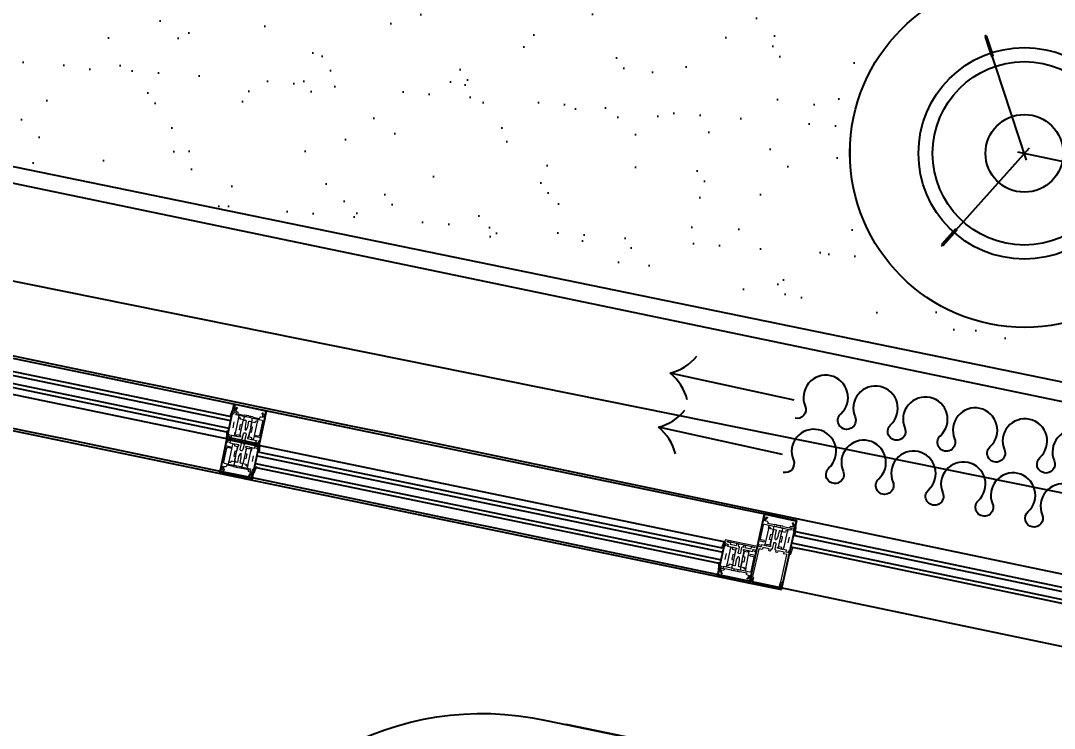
# Model space of a CAD drawing. Extents: x -678889171 to 586587, y -792238163 to 335485.
# Drawn here: x 62882 to 64456, y 21666 to 22745 of the extents above; entities that cross this region are included whole.
import ezdxf
from ezdxf.xclip import XClip

# ---------------------------------------------------------------- set-up
doc = ezdxf.new("R2010")
doc.units = 0
doc.header["$MEASUREMENT"] = 0
doc.header["$XCLIPFRAME"] = 2
doc.set_wipeout_variables(frame=1)
doc.layers.get('0').update_dxf_attribs({"color": 8})
for name, color, linetype in [('9TH-FURN$0$XR-A-TYP-7-8-9-10$0$I-CLNG', 252, 'Continuous'), ('9TH-FURN$0$XR-A-TYP-7-8-9-10$0$I-EQPM', 252, 'Continuous'), ('9TH-FURN$0$XR-A-TYP-7-8-9-10$0$I-WIPEOUT', 252, 'Continuous'), ('9TH-FURN$0$XR-A-TYP-7-8-9-10$0$TYPICAL TYPES$0$I-CLNG', 252, 'Continuous'), ('9TH-FURN$0$XR-A-TYP-7-8-9-10$0$TYPICAL TYPES$0$I-FURN-CHAR', 252, 'Continuous'), ('9TH-FURN$0$XR-A-TYP-7-8-9-10$0$TYPICAL TYPES$0$XREF_1BR$0$I-FURN-FLOR', 252, 'Continuous'), ('9TH-FURN$0$XR-A-TYP-7-8-9-10$0$TYPICAL TYPES$0$XREF_1BR$0$I-FURN-PATT', 252, 'Continuous'), ('9TH-FURN$0$XR-A-TYP-7-8-9-10$0$XREF_1BR$0$I-FURN', 252, 'Continuous'), ('9TH-FURN$0$XR-A-TYP-7-8-9-10$0$XREF_1BR$0$I-WIPEOUT', 252, 'Continuous'), ('XR-A-9TH-FLOOR$0$A-SITE-PATT', 252, 'Continuous'), ('XR-A-TYP 00(OUTER)$0$A-GLAZ', 252, 'Continuous'), ('XR-A-TYP 00(OUTER)$0$A-SITE-PATT', 252, 'Continuous'), ('XR-A-TYP-4TH TO 10TH (OUTER)$0$A-DIM-IN', 252, 'Continuous')]:
    doc.layers.add(name, color=color, linetype=linetype)
doc.layers.add('XR-A-TYP 00(OUTER)$0$Main entrance$0$A-ELEV-GLAZ', color=252, linetype='Continuous', lineweight=20)
doc.layers.add('XR-A-TYP 00(OUTER)$0$xref units$0$A-ELEV-P1', color=252, linetype='Continuous', lineweight=9)

# ---------------------------------------------------------------- blocks, each defined once
blk = doc.blocks.new('9TH-FURN$0$XR-A-TYP-7-8-9-10$0$TYPICAL TYPES$0$XREF_1BR$0$A$Ce4efe8a3')
at = {"layer": '9TH-FURN$0$XR-A-TYP-7-8-9-10$0$TYPICAL TYPES$0$I-FURN-CHAR'}
for points in [[(-37.8, -167.9, -0.306663), (0, 0, -0.30633), (129.9, -21.7, 0.872847)], [(78.3, -324.2, 0.165541), (137.3, -353.3, 0.425989), (173.5, 6.6, 0.121523), (104.3, -3.2, -7.115464)], [(-74.1, -304.2, -0.14773), (-19.7, -161.4, -0.213343), (0, 0, -0.178662)], [(97.8, -312.1, -0.356772), (-74.1, -304.2, -0.249542), (-41.3, -158, 9.61688)]]:
    blk.add_lwpolyline(points, format="xyb", dxfattribs=at)
blk = doc.blocks.new('9TH-FURN$0$XR-A-TYP-7-8-9-10$0$TYPICAL TYPES$0$A$C80ae6240')
for points in [[(823.6, 15.4, 0.414214), (852.6, 44.4), (852.6, 743.4, 0.460441), (753.1, 828.5), (396.3, 828.5, 0.380726), (0, 371.9), (0, -310.3)], [(823.6, 15.4, -0.414214), (852.6, -13.6), (852.6, -712.6, -0.460441), (753.1, -797.7), (396.3, -797.7, -0.380726), (0, -341.1), (0, 341.1)]]:
    blk.add_lwpolyline(points, format="xyb")
at = {"xscale": -1, "rotation": 170.2220235007852}
blk.add_blockref('9TH-FURN$0$XR-A-TYP-7-8-9-10$0$TYPICAL TYPES$0$XREF_1BR$0$A$Ce4efe8a3', (70.4, -255), dxfattribs=at)
at = {"rotation": 32.71890239077607}
blk.add_blockref('9TH-FURN$0$XR-A-TYP-7-8-9-10$0$TYPICAL TYPES$0$XREF_1BR$0$A$Ce4efe8a3', (97.8, -390.3), dxfattribs=at)
blk = doc.blocks.new('9TH-FURN$0$XR-A-TYP-7-8-9-10$0$XREF_1BR$0$05BDRAPE')
for points in [[(-500, 0, 0.608416), (-485.7, 27.6, -0.608416), (-450, 96.6, -0.608416), (-414.3, 27.7, 1.932003), (-385.7, 27.7, -0.608416), (-350, 96.6, -0.608416), (-314.3, 27.7, 1.932003), (-285.7, 27.7, -0.608416), (-250, 96.6, -0.608416), (-214.3, 27.7, 1.932003), (-185.7, 27.7, -0.608416), (-150, 96.6, -0.608416), (-114.3, 27.7, 1.932003), (-85.7, 27.7, -0.608416), (-50, 96.6, -0.608416), (-14.3, 27.7, 0.608436), (0, 0, -0.608416)], [(0, 0, 0.608416), (14.3, 27.7, -0.608416), (50, 96.6, -0.608416), (85.7, 27.7, 1.932003), (114.3, 27.7, -0.608416), (150, 96.6, -0.608416), (185.7, 27.7, 1.932003), (214.3, 27.7, -0.608416), (250, 96.6, -0.608416), (285.7, 27.7, 1.932003), (314.3, 27.7, -0.608416), (350, 96.6, -0.608416), (385.7, 27.7, 1.932003), (414.3, 27.7, -0.608416), (450, 96.6, -0.608416), (485.7, 27.7, 0.608436), (500, 0, -0.608416)]]:
    blk.add_lwpolyline(points, format="xyb")
blk = doc.blocks.new('9TH-FURN$0$XR-A-TYP-7-8-9-10$0$XREF_1BR$0$GUEST T1')
blk.add_line((-974.1, -13.6), (-1214.4, -13.6))
for centre, start, end in [((-1258, 72.1), 296.9731, 333.1823), ((-1258, -99.3), 26.8177, 63.0269)]:
    blk.add_arc(centre, 96.2, start, end)
at = {"xscale": -0.9651072330830278, "yscale": 0.9651072330830278, "zscale": 0.9651072330830278}
blk.add_blockref('9TH-FURN$0$XR-A-TYP-7-8-9-10$0$XREF_1BR$0$05BDRAPE', (-482.6, -46.6), dxfattribs=at)
blk = doc.blocks.new('9TH-FURN$0$XR-A-TYP-7-8-9-10$0$XREF_1BR$0$GS-1')
at = {"color": 8, "xscale": -0.8044866682359963, "yscale": 0.8044866682359963, "zscale": 0.8044866682359963, "rotation": 90}
for p in [(-31.1, 38.2), (53.3, 38.2)]:
    blk.add_blockref('9TH-FURN$0$XR-A-TYP-7-8-9-10$0$XREF_1BR$0$GUEST T1', p, dxfattribs=at)
blk = doc.blocks.new('9TH-FURN$0$XR-A-TYP-7-8-9-10$0$XREF_1BR$0$RTHY')
blk.add_wipeout([(-366.6, -30.2), (-363.6, 2.9), (-355.1, 34), (-340.3, 64.8), (-316.2, 96.6), (-293.2, 117.3), (-266.5, 134.1), (-252.8, 140.4), (-212.9, 152), (-181.8, 154.6), (-153.6, 152.4), (-119.3, 143.7), (-88.9, 129.5), (-50.9, 100.1), (-33.5, 79.9), (-15.1, 49.3), (-8.3, 33.3), (-2.1, 12.4), (2.1, -12.4), (2.9, -30.2), (-1, -67.9), (-8.2, -93.2), (-25, -127.9), (-39.9, -148.4), (-68, -175.7), (-96.1, -193.8), (-117.7, -203.4), (-161.5, -213.8), (-204.5, -213.5), (-238.9, -205.9), (-263.3, -196), (-293.2, -177.6), (-310, -163.3), (-333.9, -135.1), (-349.9, -106.9), (-360.2, -78.5), (-365.5, -50)]).dxf.layer = '9TH-FURN$0$XR-A-TYP-7-8-9-10$0$XREF_1BR$0$I-WIPEOUT'
blk.add_circle((-181.8, -30.2), 184.8)
blk = doc.blocks.new('9TH-FURN$0$XR-A-TYP-7-8-9-10$0$1X-LAMP1')
blk.add_wipeout([(1, 0), (0.9921, -0.1253), (0.9686, -0.2487), (0.9298, -0.3681), (0.8763, -0.4818), (0.809, -0.5878), (0.729, -0.6845), (0.6374, -0.7705), (0.5358, -0.8443), (0.4258, -0.9048), (0.309, -0.9511), (0.1874, -0.9823), (0.0628, -0.998), (-0.0628, -0.998), (-0.1874, -0.9823), (-0.309, -0.9511), (-0.4258, -0.9048), (-0.5358, -0.8443), (-0.6374, -0.7705), (-0.729, -0.6845), (-0.809, -0.5878), (-0.8763, -0.4818), (-0.9298, -0.3681), (-0.9686, -0.2487), (-0.9921, -0.1253), (-1, 0), (-0.9921, 0.1253), (-0.9686, 0.2487), (-0.9298, 0.3681), (-0.8763, 0.4818), (-0.809, 0.5878), (-0.729, 0.6845), (-0.6374, 0.7705), (-0.5358, 0.8443), (-0.4258, 0.9048), (-0.309, 0.9511), (-0.1874, 0.9823), (-0.0628, 0.998), (0.0628, 0.998), (0.1874, 0.9823), (0.309, 0.9511), (0.4258, 0.9048), (0.5358, 0.8443), (0.6374, 0.7705), (0.729, 0.6845), (0.809, 0.5878), (0.8763, 0.4818), (0.9298, 0.3681), (0.9686, 0.2487), (0.9921, 0.1253)]).dxf.layer = '9TH-FURN$0$XR-A-TYP-7-8-9-10$0$I-WIPEOUT'
for radius in [1, 0.8667, 0.8667]:
    blk.add_circle((0, 0), radius)
at = {"layer": '9TH-FURN$0$XR-A-TYP-7-8-9-10$0$I-EQPM'}
for p, q in [((0.0333, -0.0577), (-0.59, 1.0219)), ((0.0333, -0.0577), (-0.59, 1.0219)), ((0.0333, 0.0577), (-0.59, -1.0219)), ((0.0333, 0.0577), (-0.59, -1.0219)), ((-0.0667, 0), (1.18, 0)), ((-0.0667, 0), (1.18, 0))]:
    blk.add_line(p, q, dxfattribs=at)
at = {"layer": '9TH-FURN$0$XR-A-TYP-7-8-9-10$0$I-EQPM', "const_width": 0.0333}
for points in [[(-0.481, 0.8331), (-0.5824, 1.0088)], [(-0.481, 0.8331), (-0.5824, 1.0088)], [(0.9619, 0), (1.1648, 0)], [(0.9619, 0), (1.1648, 0)], [(-0.481, -0.8331), (-0.5824, -1.0088)], [(-0.481, -0.8331), (-0.5824, -1.0088)]]:
    blk.add_lwpolyline(points, dxfattribs=at)
at = {"layer": '9TH-FURN$0$XR-A-TYP-7-8-9-10$0$I-EQPM'}
blk.add_circle((0, 0), 0.3667, dxfattribs=at)
blk.add_circle((0, 0), 0.3667, dxfattribs=at)
blk = doc.blocks.new('XR-A-TYP 00(OUTER)$0$conc w')
at = {"layer": 'XR-A-TYP 00(OUTER)$0$Main entrance$0$A-ELEV-GLAZ'}
for p, q in [((83819.6, 6992.5), (83819.6, 6983.1)), ((83869.6, 6992.5), (83819.6, 6992.5)), ((83819.6, 6992.5), (83819.6, 6983.1)), ((83820.7, 6983.5), (83820.7, 6991.2)), ((83820.7, 6991.2), (83868.5, 6991.2)), ((83868.5, 6991.2), (83868.5, 6983.5)), ((83869.6, 6983.1), (83869.6, 6992.5)), ((83819.6, 6981), (83819.6, 6977)), ((83819.6, 6981), (83819.6, 6950.2)), ((83821.1, 6981.6), (83820.2, 6981.6)), ((83821.1, 6981.6), (83820.2, 6981.6)), ((83821.3, 6983.5), (83820.7, 6983.5)), ((83820.9, 6981.8), (83821.3, 6981.8)), ((83823.6, 6987.5), (83821.4, 6983.7)), ((83821.7, 6953.5), (83821.7, 6975.3)), ((83823, 6976.6), (83839.8, 6976.6)), ((83823.8, 6984.5), (83825.1, 6986.7)), ((83823.8, 6981.6), (83823.8, 6984.5)), ((83826.2, 6981.6), (83823.8, 6981.6)), ((83827.5, 6978.7), (83827.5, 6980.3)), ((83837.7, 6978.7), (83827.5, 6978.7)), ((83829.7, 6976.6), (83829.7, 6971.3)), ((83838.2, 6979.3), (83837.7, 6978.7)), ((83838, 6971.3), (83838, 6976.6)), ((83839.3, 6976.6), (83838, 6976.6)), ((83844.3, 6979.3), (83838.2, 6979.3)), ((83839.8, 6976.6), (83840.2, 6976.3)), ((83840.2, 6976.3), (83840.5, 6976.6)), ((83840.5, 6976.6), (83848.7, 6976.6)), ((83841.8, 6976.6), (83841.8, 6979.3)), ((83844.6, 6978.9), (83844.3, 6979.3)), ((83844.9, 6979.3), (83844.6, 6978.9)), ((83850.9, 6979.3), (83844.9, 6979.3)), ((83847.4, 6976.6), (83847.4, 6979.3)), ((83848.7, 6976.6), (83849, 6976.3)), ((83849, 6976.3), (83849.4, 6976.6)), ((83849.4, 6976.6), (83864.1, 6976.6)), ((83851.2, 6976.6), (83849.9, 6976.6)), ((83851.5, 6978.7), (83850.9, 6979.3)), ((83851.2, 6976.6), (83851.2, 6971.3)), ((83861.7, 6978.7), (83851.5, 6978.7)), ((83859.4, 6976.6), (83859.4, 6971.3)), ((83861.7, 6980.3), (83861.7, 6978.7)), ((83865.4, 6981.6), (83863, 6981.6)), ((83863.8, 6978.5), (83863.8, 6978.7)), ((83864.1, 6986.7), (83865.4, 6984.5)), ((83864.9, 6979.8), (83866.7, 6979.8)), ((83865.4, 6984.5), (83865.4, 6981.6)), ((83867.8, 6983.7), (83865.5, 6987.5)), ((83867.4, 6976.6), (83869.2, 6976.6)), ((83867.8, 6978.7), (83867.8, 6978.5)), ((83868.5, 6983.5), (83867.9, 6983.5)), ((83867.9, 6981.8), (83868.3, 6981.8)), ((83869, 6981.6), (83868.1, 6981.6)), ((83869.6, 6977), (83869.6, 6981)), ((83872.5, 6971.3), (83870.9, 6982.7)), ((83830.2, 6972.6), (83830.2, 6946.2)), ((83832.8, 6971.3), (83832.8, 6972.6)), ((83838, 6971.3), (83832.8, 6971.3)), ((83835.3, 6955.4), (83835.3, 6963.4)), ((83835.3, 6963.4), (83838, 6963.4)), ((83838.8, 6971.3), (83838, 6971.3)), ((83838, 6971.3), (83838, 6946.7)), ((83839.3, 6971.3), (83838, 6971.3)), ((83838, 6963.4), (83838, 6971.3)), ((83839.1, 6971.6), (83838.8, 6971.3)), ((83839.5, 6971.3), (83839.1, 6971.6)), ((83841, 6971.3), (83839.5, 6971.3)), ((83841.3, 6971.6), (83841, 6971.3)), ((83841.6, 6971.3), (83841.3, 6971.6)), ((83842.5, 6971.3), (83841.6, 6971.3)), ((83842.5, 6962.2), (83842.5, 6971.3)), ((83843.7, 6957.6), (83842.5, 6962.2)), ((83846.7, 6962.2), (83845.5, 6957.6)), ((83847.6, 6971.3), (83846.7, 6971.3)), ((83846.7, 6971.3), (83846.7, 6962.2)), ((83847.9, 6971.6), (83847.6, 6971.3)), ((83848.2, 6971.3), (83847.9, 6971.6)), ((83849.7, 6971.3), (83848.2, 6971.3)), ((83850.1, 6971.6), (83849.7, 6971.3)), ((83851.2, 6971.3), (83849.9, 6971.3)), ((83850.4, 6971.3), (83850.1, 6971.6)), ((83851.2, 6971.3), (83850.4, 6971.3)), ((83851.2, 6971.3), (83856.4, 6971.3)), ((83851.2, 6963.4), (83851.2, 6971.3)), ((83851.2, 6946.7), (83851.2, 6971.3)), ((83853.9, 6963.4), (83851.2, 6963.4)), ((83853.9, 6955.4), (83853.9, 6963.4)), ((83856.4, 6971.3), (83856.4, 6972.6)), ((83859, 6972.6), (83859, 6946.2)), ((83864.1, 6956.2), (83864.1, 6965.3)), ((83819.6, 6950.2), (83827.4, 6950.2)), ((83819.6, 6944.4), (83819.6, 6936.2, 0)), ((83819.6, 6944.4), (83819.6, 6936.4)), ((83821.8, 6944.9), (83820, 6944.9)), ((83827.4, 6952.3), (83823, 6952.3)), ((83832.5, 6944.9), (83825.1, 6944.9)), ((83828.1, 6950.8), (83828.1, 6951.6)), ((83832.8, 6944.5), (83832.5, 6944.9)), ((83832.8, 6947.5), (83838, 6947.5)), ((83832.8, 6946.2), (83832.8, 6947.5)), ((83833.1, 6944.9), (83832.8, 6944.5)), ((83839, 6944.9), (83833.1, 6944.9)), ((83838, 6955.4), (83835.3, 6955.4)), ((83838, 6947.5), (83838, 6955.4)), ((83838.2, 6946.5), (83839, 6946.5)), ((83839.2, 6946.3), (83839.2, 6945.1)), ((83842.5, 6950.6), (83842.5, 6942.5)), ((83846.7, 6942.5), (83846.7, 6950.6)), ((83850, 6945.1), (83850, 6946.3)), ((83850.2, 6946.5), (83851, 6946.5)), ((83856.1, 6944.9), (83850.2, 6944.9)), ((83851.2, 6955.4), (83853.9, 6955.4)), ((83851.2, 6947.5), (83851.2, 6955.4)), ((83856.4, 6947.5), (83851.2, 6947.5)), ((83856.4, 6944.5), (83856.1, 6944.9)), ((83856.4, 6946.2), (83856.4, 6947.5)), ((83856.7, 6944.9), (83856.4, 6944.5)), ((83864.1, 6944.9), (83856.7, 6944.9)), ((83859.4, 6944.9), (83859.4, 6950.2)), ((83869.2, 6944.9), (83867.4, 6944.9)), ((83869.6, 6936.2, 0), (83869.6, 6944.4)), ((83872.5, 6950.2), (83870.9, 6938.7)), ((83819.6, 6936.2), (83869.6, 6936.2)), ((83821.4, 6942.7), (83821.4, 6943)), ((83824.3, 6941.7), (83822.5, 6941.7)), ((83822.9, 6938), (83822.9, 6937.5, 0)), ((83866.3, 6937.5), (83822.9, 6937.5)), ((83827.7, 6938.4), (83823.3, 6938.4)), ((83825.4, 6943), (83825.4, 6942.7)), ((83838, 6941.2), (83828.2, 6941.2)), ((83828.2, 6941.2), (83828.2, 6938.8)), ((83838, 6938.8), (83838, 6941.2)), ((83840.1, 6938.4), (83838.4, 6938.4)), ((83841.2, 6941.2), (83840.5, 6941.2)), ((83840.5, 6941.2), (83840.5, 6938.8)), ((83848.7, 6941.2), (83848, 6941.2)), ((83848.7, 6938.8), (83848.7, 6941.2)), ((83850.8, 6938.4), (83849.1, 6938.4)), ((83861, 6941.2), (83851.2, 6941.2)), ((83851.2, 6941.2), (83851.2, 6938.8)), ((83861, 6938.8), (83861, 6941.2)), ((83865.9, 6938.4), (83861.4, 6938.4)), ((83863.8, 6942.7), (83863.8, 6943)), ((83866.7, 6941.7), (83864.9, 6941.7)), ((83866.3, 6937.5, 0), (83866.3, 6938)), ((83867.8, 6943), (83867.8, 6942.7))]:
    blk.add_line(p, q, dxfattribs=at)
for centre, radius, start, end in [((83820.9, 6983.1), 1.27, 180, 270), ((83820.2, 6981), 0.635, 90, 180), ((83820.2, 6981), 0.635, 90, 180), ((83821.1, 6982.7), 1.06, 270, 71.3371), ((83821.3, 6982.7), 0.847, 270, 90), ((83823, 6975.3), 1.27, 90, 180), ((83824.4, 6987.1), 0.847, 330, 150), ((83826.2, 6980.3), 1.27, 360, 90), ((83863, 6980.3), 1.27, 90, 180), ((83864.9, 6978.7), 1.06, 90, 180), ((83865.7, 6978.5), 1.91, 180, 225.1897), ((83864.8, 6987.1), 0.847, 30, 210), ((83864.1, 6976.9), 0.318, 270, 45.1897), ((83866.7, 6978.7), 1.06, 360, 90), ((83868.1, 6982.7), 1.06, 108.6629, 270), ((83867.9, 6982.7), 0.847, 90, 270), ((83867.4, 6976.9), 0.318, 134.8103, 270), ((83865.9, 6978.5), 1.91, 314.8103, 360), ((83868.3, 6983.1), 1.27, 270, 360), ((83869, 6981), 0.635, 360, 90), ((83869.2, 6977), 0.423, 270, 0), ((83831.5, 6972.6), 1.32, 360, 180), ((83857.7, 6972.6), 1.32, 360, 180), ((83820, 6944.4), 0.423, 90, 180), ((83823.3, 6943), 1.91, 134.8103, 180), ((83823, 6953.5), 1.27, 180, 270), ((83821.8, 6944.5), 0.318, 314.8103, 90), ((83825.1, 6944.5), 0.318, 90, 225.1897), ((83823.5, 6943), 1.91, 360, 45.1897), ((83827.4, 6951.6), 0.635, 360, 90), ((83827.4, 6950.8), 0.635, 270, 360), ((83831.5, 6946.2), 1.32, 180, 360), ((83838.2, 6946.7), 0.212, 180, 270), ((83839, 6946.3), 0.212, 360, 90), ((83839, 6945.1), 0.212, 270, 360), ((83844.6, 6950.6), 2.12, 360, 180), ((83844.6, 6957.8), 0.911, 195, 345), ((83850.2, 6946.3), 0.212, 90, 180), ((83850.2, 6945.1), 0.212, 180, 270), ((83851, 6946.7), 0.212, 270, 360), ((83857.7, 6946.2), 1.32, 180, 360), ((83865.7, 6943), 1.91, 134.8103, 180), ((83864.1, 6944.5), 0.318, 314.8103, 90), ((83867.4, 6944.5), 0.318, 90, 225.1897), ((83865.9, 6943), 1.91, 360, 45.1897), ((83869.2, 6944.4), 0.423, 360, 90), ((83822.5, 6942.7), 1.06, 180, 270), ((83823.3, 6938), 0.423, 90, 180), ((83824.3, 6942.7), 1.06, 270, 360), ((83827.7, 6938.8), 0.423, 270, 360), ((83838.4, 6938.8), 0.423, 180, 270), ((83840.1, 6938.8), 0.423, 270, 360), ((83841.2, 6942.5), 1.27, 270, 360), ((83848, 6942.5), 1.27, 180, 270), ((83849.1, 6938.8), 0.423, 180, 270), ((83850.8, 6938.8), 0.423, 270, 0), ((83861.4, 6938.8), 0.423, 180, 270), ((83864.9, 6942.7), 1.06, 180, 270), ((83865.9, 6938), 0.423, 0, 90), ((83866.7, 6942.7), 1.06, 270, 360)]:
    blk.add_arc(centre, radius, start, end, dxfattribs=at)
blk = doc.blocks.new('XR-A-TYP 00(OUTER)$0$2nd floor towers$0$xref units$0$Sl-Dr-1500')
at = {"layer": 'XR-A-TYP 00(OUTER)$0$A-GLAZ'}
for p, q in [((525, 7.9, 0), (2125, 7.9, 0)), ((525, 7.9, 0), (2125, 7.9, 0)), ((1300, 8.1, 0), (1300, -99.9, 0)), ((1350, 8.1, 0), (1350, -99.9, 0)), ((2125, 7.9, 0), (2173.8, 7.9, 0)), ((2173.8, 7.9, 0), (2175, -100.1, 0)), ((1350, -11.9, 0), (2072.5, -12.2, 0)), ((1350, -17.9, 0), (2075, -18.2, 0)), ((1350, -29.9, 0), (2075, -30.2, 0)), ((525, -46.1, 0), (2075, -46.1, 0)), ((1350, -35.9, 0), (2072.2, -36.2, 0)), ((1300, -61.9, 0), (564.8, -62.1, 0)), ((1300, -55.9, 0), (578.1, -56.1, 0)), ((1300, -73.9, 0), (564.7, -74.1, 0)), ((1300, -79.9, 0), (577.9, -80.1, 0)), ((475, -100.1, 0), (2175, -100.1, 0))]:
    blk.add_line(p, q, dxfattribs=at)
at = {"layer": 'XR-A-TYP 00(OUTER)$0$A-GLAZ', "extrusion": (-1.43382e-08, 7.6538e-09, 1)}
for p, q in [((2074.1, 7.9, 0), (2074.6, -46.1, 0)), ((2124.1, 8.3, 0), (2125, -99.7, 0))]:
    blk.add_line(p, q, dxfattribs=at)
at = {"layer": 'XR-A-TYP 00(OUTER)$0$Main entrance$0$A-ELEV-GLAZ', "extrusion": (-1.43382e-08, 7.6538e-09, 1)}
for p, q in [((2074.5, -1.9, 0), (2074.5, 7.5, 0)), ((2074.5, 7.5, 0), (2124.5, 7.5, 0)), ((2075.5, 6.2, 0), (2075.5, -1.5, 0)), ((2123.4, 6.2, 0), (2075.5, 6.2, 0)), ((2076.3, -1.4, 0), (2078.5, 2.5, 0)), ((2080, 1.7, 0), (2078.7, -0.6, 0)), ((2120.2, -0.6, 0), (2119, 1.7, 0)), ((2120.4, 2.5, 0), (2122.7, -1.4, 0)), ((2124.1, -52.1, 0), (2123, 7.2, 0)), ((2124.1, -52.1, 0), (2123, 7.2, 0)), ((2123.3, 7.4, 0), (2124.5, 6.2, 0)), ((2123.4, -1.5, 0), (2123.4, 6.2, 0)), ((2124.5, 7.5, 0), (2124.5, -1.9, 0)), ((2124.5, 7.5, 0), (2124.5, -1.9, 0)), ((2124.5, 6.2, 0), (2126.4, 1.3, 0)), ((2124.9, 0.6, 0), (2125, -1.4, 0)), ((2126.4, 1.3, 0), (2125.5, 1.3, 0)), ((2071.6, -13.7, 0), (2073.2, -2.3, 0)), ((2074.5, -8, 0), (2074.5, -4.1, 0)), ((2076.6, -8.4, 0), (2074.9, -8.4, 0)), ((2075.1, -3.4, 0), (2076, -3.4, 0)), ((2075.5, -1.5, 0), (2076.2, -1.5, 0)), ((2076.2, -3.2, 0), (2075.7, -3.2, 0)), ((2076.3, -6.3, 0), (2076.3, -6.5, 0)), ((2079.2, -5.2, 0), (2077.3, -5.2, 0)), ((2078.7, -0.6, 0), (2078.7, -3.4, 0)), ((2078.7, -3.4, 0), (2081.1, -3.4, 0)), ((2094.7, -8.4, 0), (2079.9, -8.4, 0)), ((2080.3, -6.5, 0), (2080.3, -6.3, 0)), ((2082.4, -4.7, 0), (2082.4, -6.3, 0)), ((2082.4, -6.3, 0), (2092.6, -6.3, 0)), ((2084.6, -8.4, 0), (2084.6, -13.7, 0)), ((2085.1, -12.4, 0), (2085.1, -38.8, 0)), ((2087.7, -13.7, 0), (2087.7, -12.4, 0)), ((2092.8, -13.7, 0), (2087.7, -13.7, 0)), ((2092.6, -6.3, 0), (2093.1, -5.8, 0)), ((2092.8, -8.4, 0), (2092.8, -13.7, 0)), ((2092.8, -8.4, 0), (2094.2, -8.4, 0)), ((2092.8, -13.7, 0), (2094.2, -13.7, 0)), ((2092.8, -21.6, 0), (2092.8, -13.7, 0)), ((2092.8, -38.3, 0), (2092.8, -13.7, 0)), ((2092.8, -13.7, 0), (2093.7, -13.7, 0)), ((2093.1, -5.8, 0), (2099.2, -5.8, 0)), ((2093.7, -13.7, 0), (2094, -13.4, 0)), ((2094, -13.4, 0), (2094.3, -13.7, 0)), ((2094.3, -13.7, 0), (2095.9, -13.7, 0)), ((2095, -8.7, 0), (2094.7, -8.4, 0)), ((2095.3, -8.4, 0), (2095, -8.7, 0)), ((2103.6, -8.4, 0), (2095.3, -8.4, 0)), ((2095.9, -13.7, 0), (2096.2, -13.4, 0)), ((2096.2, -13.4, 0), (2096.5, -13.7, 0)), ((2096.5, -13.7, 0), (2097.4, -13.7, 0)), ((2096.7, -8.4, 0), (2096.7, -5.8, 0)), ((2097.4, -13.7, 0), (2097.4, -22.8, 0)), ((2099.2, -5.8, 0), (2099.5, -6.1, 0)), ((2099.5, -6.1, 0), (2099.8, -5.8, 0)), ((2099.8, -5.8, 0), (2105.8, -5.8, 0)), ((2101.6, -22.8, 0), (2101.6, -13.7, 0)), ((2101.6, -13.7, 0), (2102.4, -13.7, 0)), ((2102.3, -8.4, 0), (2102.3, -5.8, 0)), ((2102.4, -13.7, 0), (2102.8, -13.4, 0)), ((2102.8, -13.4, 0), (2103.1, -13.7, 0)), ((2103.1, -13.7, 0), (2104.6, -13.7, 0)), ((2103.9, -8.7, 0), (2103.6, -8.4, 0)), ((2104.2, -8.4, 0), (2103.9, -8.7, 0)), ((2121.1, -8.4, 0), (2104.2, -8.4, 0)), ((2104.6, -13.7, 0), (2104.9, -13.4, 0)), ((2104.8, -8.4, 0), (2106.1, -8.4, 0)), ((2104.8, -13.7, 0), (2106.1, -13.7, 0)), ((2104.9, -13.4, 0), (2105.2, -13.7, 0)), ((2105.2, -13.7, 0), (2106.1, -13.7, 0)), ((2105.8, -5.8, 0), (2106.4, -6.3, 0)), ((2106.1, -13.7, 0), (2106.1, -8.4, 0)), ((2106.1, -13.7, 0), (2111.2, -13.7, 0)), ((2106.1, -21.6, 0), (2106.1, -13.7, 0)), ((2106.1, -13.7, 0), (2106.1, -38.3, 0)), ((2106.4, -6.3, 0), (2116.6, -6.3, 0)), ((2111.2, -13.7, 0), (2111.2, -12.4, 0)), ((2113.9, -12.4, 0), (2113.9, -38.8, 0)), ((2114.3, -8.4, 0), (2114.3, -13.7, 0)), ((2116.6, -6.3, 0), (2116.6, -4.7, 0)), ((2117.8, -3.4, 0), (2120.2, -3.4, 0)), ((2120.2, -3.4, 0), (2120.2, -0.6, 0)), ((2122.4, -31.5, 0), (2122.4, -9.7, 0)), ((2122.8, -1.5, 0), (2123.4, -1.5, 0)), ((2123.2, -3.2, 0), (2122.8, -3.2, 0)), ((2123, -3.4, 0), (2123.8, -3.4, 0)), ((2123, -3.4, 0), (2123.8, -3.4, 0)), ((2124.5, -4.1, 0), (2124.5, -8, 0)), ((2124.5, -4.1, 0), (2124.5, -34.9, 0)), ((2125, -1.4, 0), (2126.5, -2.9, 0)), ((2127.3, -45.5, 0), (2126.5, -2.9, 0)), ((2079.9, -28.9, 0), (2079.9, -19.7, 0)), ((2090.2, -29.6, 0), (2090.2, -21.6, 0)), ((2090.2, -21.6, 0), (2092.8, -21.6, 0)), ((2092.8, -29.6, 0), (2090.2, -29.6, 0)), ((2092.8, -37.5, 0), (2092.8, -29.6, 0)), ((2097.4, -22.8, 0), (2098.6, -27.4, 0)), ((2100.3, -27.4, 0), (2101.6, -22.8, 0)), ((2108.7, -21.6, 0), (2106.1, -21.6, 0)), ((2106.1, -29.6, 0), (2108.7, -29.6, 0)), ((2106.1, -37.5, 0), (2106.1, -29.6, 0)), ((2108.7, -29.6, 0), (2108.7, -21.6, 0)), ((2071.6, -34.9, 0), (2073.2, -46.3, 0)), ((2074.5, -48.8, 0), (2074.5, -40.6, 0)), ((2074.9, -40.2, 0), (2076.6, -40.2, 0)), ((2076.3, -42.1, 0), (2076.3, -42.3, 0)), ((2077.3, -43.3, 0), (2079.2, -43.3, 0)), ((2077.8, -47.5, 0), (2077.8, -47.1, 0)), ((2078.2, -46.6, 0), (2082.6, -46.6, 0)), ((2079.9, -40.2, 0), (2087.4, -40.2, 0)), ((2080.3, -42.3, 0), (2080.3, -42.1, 0)), ((2083, -46.2, 0), (2083, -43.8, 0)), ((2083, -43.8, 0), (2092.8, -43.8, 0)), ((2084.6, -40.2, 0), (2084.6, -34.9, 0)), ((2087.4, -40.2, 0), (2087.7, -40.5, 0)), ((2087.7, -37.5, 0), (2092.8, -37.5, 0)), ((2087.7, -38.8, 0), (2087.7, -37.5, 0)), ((2087.7, -40.5, 0), (2088, -40.2, 0)), ((2088, -40.2, 0), (2093.9, -40.2, 0)), ((2092.8, -43.8, 0), (2092.8, -46.2, 0)), ((2093.9, -38.6, 0), (2093.1, -38.6, 0)), ((2093.3, -46.6, 0), (2095, -46.6, 0)), ((2094.1, -40, 0), (2094.1, -38.8, 0)), ((2095.4, -46.2, 0), (2095.4, -43.8, 0)), ((2095.4, -43.8, 0), (2096.1, -43.8, 0)), ((2097.4, -42.5, 0), (2097.4, -34.5, 0)), ((2101.6, -34.5, 0), (2101.6, -42.5, 0)), ((2102.9, -43.8, 0), (2103.6, -43.8, 0)), ((2103.6, -43.8, 0), (2103.6, -46.2, 0)), ((2104, -46.6, 0), (2105.7, -46.6, 0)), ((2104.8, -38.8, 0), (2104.8, -40, 0)), ((2105.9, -38.6, 0), (2105, -38.6, 0)), ((2105, -40.2, 0), (2110.9, -40.2, 0)), ((2111.2, -37.5, 0), (2106.1, -37.5, 0)), ((2106.1, -46.2, 0), (2106.1, -43.8, 0)), ((2106.1, -43.8, 0), (2115.9, -43.8, 0)), ((2110.9, -40.2, 0), (2111.2, -40.5, 0)), ((2111.2, -38.8, 0), (2111.2, -37.5, 0)), ((2111.2, -40.5, 0), (2111.6, -40.2, 0)), ((2111.6, -40.2, 0), (2119, -40.2, 0)), ((2115.9, -43.8, 0), (2115.9, -46.2, 0)), ((2116, -34.2, 0), (2116, -33.4, 0)), ((2116.3, -46.6, 0), (2120.7, -46.6, 0)), ((2116.6, -32.8, 0), (2121.1, -32.8, 0)), ((2124.5, -34.9, 0), (2116.6, -34.9, 0)), ((2118.7, -42.1, 0), (2118.7, -42.3, 0)), ((2119.7, -43.3, 0), (2121.6, -43.3, 0)), ((2121.2, -47.1, 0), (2121.2, -47.5, 0)), ((2122.3, -40.2, 0), (2124, -40.2, 0)), ((2122.6, -42.3, 0), (2122.6, -42.1, 0)), ((2124.5, -40.6, 0), (2124.5, -48.6, 0)), ((2124.5, -40.6, 0), (2124.5, -48.8, 0)), ((2132.1, -45.9, 0), (2127.7, -46, 0)), ((2124.5, -48.8, 0), (2074.5, -48.8, 0)), ((2077.8, -47.5, 0), (2121.2, -47.5, 0)), ((2126.3, -52.5, 0), (2124.5, -52.5, 0)), ((2125.9, -50.4, 0), (2125.9, -50.6, 0)), ((2128.8, -49.2, 0), (2126.9, -49.3, 0)), ((2129.9, -50.5, 0), (2129.9, -50.3, 0))]:
    blk.add_line(p, q, dxfattribs=at)
at = {"layer": 'XR-A-TYP 00(OUTER)$0$Main entrance$0$A-ELEV-GLAZ'}
for p, q in [((2170.6, 1.4, 0), (2172.3, 6.3, 0)), ((2171.5, 1.4, 0), (2170.6, 1.4, 0)), ((2172.1, -1.3, 0), (2172.1, 0.7, 0)), ((2172.3, 6.3, 0), (2173.5, 7.5, 0)), ((2173.8, 7.3, 0), (2174.5, -52)), ((2170.6, -2.8, 0), (2172.1, -1.3, 0)), ((2170.6, -2.8, 0), (2171.1, -45.5, 0)), ((2133, -49.2, 0), (2133, -46.8, 0)), ((2142.8, -46.7, 0), (2142.8, -49.1, 0)), ((2144.9, -46.2, 0), (2143.2, -46.2, 0)), ((2145.4, -49.1, 0), (2145.3, -46.6, 0)), ((2153.5, -46.6, 0), (2153.5, -49, 0)), ((2155.6, -46.1, 0), (2153.9, -46.1, 0)), ((2156.1, -49, 0), (2156, -46.5, 0)), ((2165.8, -46.4, 0), (2165.9, -48.9, 0)), ((2170.7, -45.9, 0), (2166.3, -46, 0)), ((2177.4, -57.6, 0), (2175.7, -46.2)), ((2124.5, -58.2, 0), (2132.4, -58.1, 0)), ((2124.9, -89, 0), (2124.5, -58.2, 0)), ((2126.7, -61.6, 0), (2126.9, -83.4, 0)), ((2132.4, -60.2, 0), (2127.9, -60.3, 0)), ((2137.4, -52.8, 0), (2129.9, -52.9, 0)), ((2142.8, -49.1, 0), (2133, -49.2, 0)), ((2133, -58.8, 0), (2133, -59.6, 0)), ((2135.4, -80.6, 0), (2135.1, -54.1, 0)), ((2137.7, -52.5, 0), (2137.4, -52.8, 0)), ((2138, -52.8, 0), (2137.7, -52.5, 0)), ((2137.7, -54.1, 0), (2137.7, -55.4, 0)), ((2137.7, -55.4, 0), (2142.9, -55.4, 0)), ((2143.9, -52.7, 0), (2138, -52.8, 0)), ((2143.1, -79.2, 0), (2142.9, -54.5, 0)), ((2142.9, -55.4, 0), (2143, -63.3, 0)), ((2143.1, -54.3, 0), (2143.9, -54.3, 0)), ((2144.1, -54.1, 0), (2144.1, -52.9, 0)), ((2146.1, -49.1, 0), (2145.4, -49.1, 0)), ((2147.4, -58.4, 0), (2147.3, -50.3, 0)), ((2151.6, -50.3, 0), (2151.7, -58.3, 0)), ((2153.5, -49, 0), (2152.8, -49, 0)), ((2154.8, -52.8, 0), (2154.8, -54, 0)), ((2160.9, -52.5, 0), (2155, -52.6, 0)), ((2155.1, -54.2, 0), (2155.9, -54.2, 0)), ((2165.9, -48.9, 0), (2156.1, -49, 0)), ((2156.1, -54.4, 0), (2156.4, -79, 0)), ((2156.1, -55.2, 0), (2156.2, -63.2, 0)), ((2161.3, -55.2, 0), (2156.1, -55.2, 0)), ((2161.2, -52.2, 0), (2160.9, -52.5, 0)), ((2161.6, -52.5, 0), (2161.2, -52.2, 0)), ((2161.3, -53.8, 0), (2161.3, -55.2, 0)), ((2169, -52.4, 0), (2161.6, -52.5, 0)), ((2164.2, -80.3, 0), (2163.9, -53.8, 0)), ((2164.3, -52.5, 0), (2164.4, -57.8, 0)), ((2168.7, -50.3, 0), (2168.7, -50.5, 0)), ((2171.6, -49.2, 0), (2169.7, -49.3, 0)), ((2174.1, -52.4), (2172.3, -52.4, 0)), ((2172.6, -50.5, 0), (2172.6, -50.3, 0)), ((2140.3, -63.3, 0), (2140.4, -71.3, 0)), ((2143, -63.3, 0), (2140.3, -63.3, 0)), ((2140.4, -71.3, 0), (2143.1, -71.2, 0)), ((2143.1, -71.2, 0), (2143.1, -79.2, 0)), ((2148.7, -65.4, 0), (2147.6, -70, 0)), ((2147.6, -70, 0), (2147.7, -79.1, 0)), ((2151.8, -70, 0), (2150.5, -65.4, 0)), ((2151.9, -79.1, 0), (2151.8, -70, 0)), ((2156.2, -63.2, 0), (2158.9, -63.1, 0)), ((2156.3, -71.1, 0), (2156.4, -79, 0)), ((2159, -71.1, 0), (2156.3, -71.1, 0)), ((2158.9, -63.1, 0), (2159, -71.1, 0)), ((2169.1, -63.7, 0), (2169.2, -72.9, 0)), ((2124.9, -89, 0), (2124.8, -85.1, 0)), ((2125, -100.5, 0), (2124.9, -91.1, 0)), ((2125, -100.5, 0), (2124.9, -91.2, 0)), ((2126.4, -89.7, 0), (2125.5, -89.7, 0)), ((2126.4, -89.7, 0), (2125.5, -89.7, 0)), ((2126.6, -91.6, 0), (2126, -91.6, 0)), ((2126, -91.6, 0), (2126, -99.3, 0)), ((2126.2, -89.9, 0), (2126.6, -89.9, 0)), ((2129, -95.6, 0), (2126.7, -91.7, 0)), ((2128.2, -84.6, 0), (2145.1, -84.5, 0)), ((2131.5, -89.6, 0), (2129.1, -89.6, 0)), ((2129.1, -89.6, 0), (2129.1, -92.5, 0)), ((2129.1, -92.5, 0), (2130.5, -94.7, 0)), ((2143, -86.6, 0), (2132.8, -86.7, 0)), ((2132.8, -86.7, 0), (2132.8, -88.3, 0)), ((2135, -84.6, 0), (2134.9, -79.3, 0)), ((2138, -79.2, 0), (2138, -80.6, 0)), ((2143.1, -79.2, 0), (2138, -79.2, 0)), ((2143.5, -87.1, 0), (2143, -86.6, 0)), ((2144, -79.2, 0), (2143.1, -79.2, 0)), ((2143.1, -79.2, 0), (2143.2, -84.5, 0)), ((2144.5, -79.2, 0), (2143.1, -79.2, 0)), ((2144.5, -84.5, 0), (2143.2, -84.5, 0)), ((2149.5, -87, 0), (2143.5, -87.1, 0)), ((2144.3, -79.5, 0), (2144, -79.2, 0)), ((2144.6, -79.2, 0), (2144.3, -79.5, 0)), ((2146.2, -79.1, 0), (2144.6, -79.2, 0)), ((2145.1, -84.5, 0), (2145.4, -84.1, 0)), ((2145.4, -84.1, 0), (2145.7, -84.4, 0)), ((2145.7, -84.4, 0), (2154, -84.4, 0)), ((2146.5, -79.5, 0), (2146.2, -79.1, 0)), ((2146.8, -79.1, 0), (2146.5, -79.5, 0)), ((2147.7, -79.1, 0), (2146.8, -79.1, 0)), ((2147, -84.4, 0), (2147, -87.1, 0)), ((2149.9, -86.7, 0), (2149.5, -87, 0)), ((2150.2, -87, 0), (2149.9, -86.7, 0)), ((2156.2, -87, 0), (2150.2, -87, 0)), ((2152.7, -79.1, 0), (2151.9, -79.1, 0)), ((2152.6, -84.4, 0), (2152.7, -87, 0)), ((2153.1, -79.4, 0), (2152.7, -79.1, 0)), ((2153.4, -79.1, 0), (2153.1, -79.4, 0)), ((2154.9, -79.1, 0), (2153.4, -79.1, 0)), ((2154, -84.4, 0), (2154.3, -84, 0)), ((2154.3, -84, 0), (2154.6, -84.3, 0)), ((2154.6, -84.3, 0), (2169.4, -84.2, 0)), ((2155.2, -79.4, 0), (2154.9, -79.1, 0)), ((2156.4, -79, 0), (2155.1, -79.1, 0)), ((2156.5, -84.3, 0), (2155.1, -84.3, 0)), ((2155.5, -79, 0), (2155.2, -79.4, 0)), ((2156.4, -79, 0), (2155.5, -79, 0)), ((2156.7, -86.4, 0), (2156.2, -87, 0)), ((2156.4, -79, 0), (2161.5, -79, 0)), ((2156.5, -84.3, 0), (2156.4, -79, 0)), ((2166.9, -86.3, 0), (2156.7, -86.4, 0)), ((2161.5, -79, 0), (2161.6, -80.3, 0)), ((2164.7, -84.2, 0), (2164.6, -78.9, 0)), ((2167, -87.9, 0), (2166.9, -86.3, 0)), ((2170.6, -89.2, 0), (2168.2, -89.2, 0)), ((2169, -86.1, 0), (2169, -86.3, 0)), ((2169.4, -94.3, 0), (2170.7, -92, 0)), ((2170.1, -87.4, 0), (2172, -87.3, 0)), ((2170.7, -92, 0), (2170.6, -89.2, 0)), ((2173.1, -91.2, 0), (2170.9, -95.1, 0)), ((2172.7, -84.1, 0), (2174.4, -84.1)), ((2173, -86.3, 0), (2173, -86, 0)), ((2173.2, -89.4, 0), (2173.6, -89.3, 0)), ((2173.8, -91, 0), (2173.2, -91, 0)), ((2174.2, -89.1), (2173.4, -89.1, 0)), ((2173.9, -98.7), (2173.8, -91, 0)), ((2174.8, -84.5), (2174.9, -88.5)), ((2174.9, -90.6), (2175, -100)), ((2177.7, -78.8, 0), (2176.2, -90.2, 0)), ((2175, -100), (2125, -100.5, 0)), ((2126, -99.3, 0), (2173.9, -98.7))]:
    blk.add_line(p, q, dxfattribs=at)
at = {"layer": 'XR-A-TYP 00(OUTER)$0$Main entrance$0$A-ELEV-GLAZ', "elevation": 0}
blk.add_lwpolyline([(2173.2, 8, -0.668179), (2173.3, 7.6), (2171.6, 5.9), (2170.5, 5.8), (2170.6, 1.4), (2171.3, 1.4), (2169.9, -1.1, -0.767327), (2169.3, -0.9), (2169.2, 6.7), (2128.4, 6.2), (2128.5, -1.4, -0.767327), (2127.9, -1.5), (2126.5, 0.9), (2127.2, 0.9), (2127.1, 5.4), (2126.1, 5.4), (2124.3, 7.1, -0.668179), (2124.5, 7.5)], format="xyb", close=True, dxfattribs=at)
at = {"layer": 'XR-A-TYP 00(OUTER)$0$Main entrance$0$A-ELEV-GLAZ', "extrusion": (-1.43382e-08, 7.6538e-09, 1)}
for centre, radius, start, end in [((2079.3, 2.1, 0), 0.847, 329.9946, 149.9946), ((2119.7, 2.1, 0), 0.847, 29.9946, 209.9946), ((2123.2, 7.2, 0), 0.211, 46.0792, 181.0792), ((2125.6, 0.7, 0), 0.635, 91.0792, 181.0792), ((2075.7, -1.9, 0), 1.27, 179.9946, 269.9946), ((2075.1, -4.1, 0), 0.635, 89.9946, 179.9946), ((2074.9, -8, 0), 0.423, 179.9946, 269.9946), ((2076, -2.4, 0), 1.06, 269.9946, 71.3317), ((2076.2, -2.4, 0), 0.847, 269.9946, 89.9946), ((2077.3, -6.3, 0), 1.06, 89.9946, 179.9946), ((2078.2, -6.5, 0), 1.91, 179.9946, 225.1843), ((2076.6, -8.1, 0), 0.318, 269.9946, 45.1843), ((2079.2, -6.3, 0), 1.06, 359.9946, 89.9946), ((2079.9, -8.1, 0), 0.318, 134.8049, 269.9946), ((2078.4, -6.5, 0), 1.91, 314.8049, 359.9946), ((2081.1, -4.7, 0), 1.27, 359.9946, 89.9946), ((2086.4, -12.4, 0), 1.32, 359.9946, 179.9946), ((2112.6, -12.4, 0), 1.32, 359.9946, 179.9946), ((2117.8, -4.7, 0), 1.27, 89.9946, 179.9946), ((2121.1, -9.7, 0), 1.27, 359.9946, 89.9946), ((2123, -2.4, 0), 1.06, 108.6576, 269.9946), ((2122.8, -2.4, 0), 0.847, 89.9946, 269.9946), ((2123.2, -1.9, 0), 1.27, 269.9946, 359.9946), ((2123.8, -4.1, 0), 0.635, 359.9946, 89.9946), ((2123.8, -4.1, 0), 0.635, 359.9946, 89.9946), ((2099.5, -27.2, 0), 0.911, 194.9946, 344.9946), ((2074.9, -40.6, 0), 0.423, 89.9946, 179.9946), ((2078.2, -42.1, 0), 1.91, 134.8049, 179.9946), ((2077.3, -42.3, 0), 1.06, 179.9946, 269.9946), ((2076.6, -40.5, 0), 0.318, 314.8049, 89.9946), ((2078.2, -47.1, 0), 0.423, 89.9946, 179.9946), ((2079.2, -42.3, 0), 1.06, 269.9946, 359.9946), ((2079.9, -40.5, 0), 0.318, 89.9946, 225.1843), ((2078.4, -42.1, 0), 1.91, 359.9946, 45.1843), ((2082.6, -46.2, 0), 0.423, 269.9946, 359.9946), ((2086.4, -38.8, 0), 1.32, 179.9946, 359.9946), ((2093.1, -38.3, 0), 0.212, 179.9946, 269.9946), ((2093.3, -46.2, 0), 0.423, 179.9946, 269.9946), ((2093.9, -38.8, 0), 0.212, 359.9946, 89.9946), ((2093.9, -40, 0), 0.212, 269.9946, 359.9946), ((2095, -46.2, 0), 0.423, 269.9946, 359.9946), ((2096.1, -42.5, 0), 1.27, 269.9946, 359.9946), ((2099.5, -34.5, 0), 2.12, 359.9946, 179.9946), ((2102.9, -42.5, 0), 1.27, 179.9946, 269.9946), ((2104, -46.2, 0), 0.423, 179.9946, 269.9946), ((2105, -38.8, 0), 0.212, 89.9946, 179.9946), ((2105, -40, 0), 0.212, 179.9946, 269.9946), ((2105.7, -46.2, 0), 0.423, 269.9946, 359.9946), ((2105.9, -38.3, 0), 0.212, 269.9946, 359.9946), ((2112.6, -38.8, 0), 1.32, 179.9946, 359.9946), ((2116.3, -46.2, 0), 0.423, 179.9946, 269.9946), ((2116.6, -33.4, 0), 0.635, 89.9946, 179.9946), ((2116.6, -34.2, 0), 0.635, 179.9946, 269.9946), ((2120.6, -42.1, 0), 1.91, 134.8049, 179.9946), ((2119.7, -42.3, 0), 1.06, 179.9946, 269.9946), ((2119, -40.5, 0), 0.318, 314.8049, 89.9946), ((2120.7, -47.1, 0), 0.423, 359.9946, 89.9946), ((2121.1, -31.5, 0), 1.27, 269.9946, 359.9946), ((2121.6, -42.3, 0), 1.06, 269.9946, 359.9946), ((2122.3, -40.5, 0), 0.318, 89.9946, 225.1843), ((2120.7, -42.1, 0), 1.91, 359.9946, 45.1843), ((2124, -40.6, 0), 0.423, 359.9946, 89.9946), ((2127.7, -45.5, 0), 0.423, 181.0792, 271.0792), ((2124.5, -52.1, 0), 0.423, 181.0792, 271.0792), ((2127, -50.3, 0), 1.06, 91.0792, 181.0792), ((2127.8, -50.5, 0), 1.91, 181.0792, 226.2688), ((2126.3, -52.2, 0), 0.318, 271.0792, 46.2688), ((2127.7, -61.1, 0), 1.27, 91.0792, 181.0792), ((2128.8, -50.3, 0), 1.06, 1.0792, 91.0792), ((2129.6, -52.1, 0), 0.318, 135.8895, 271.0792), ((2128, -50.5, 0), 1.91, 315.8895, 1.0792)]:
    blk.add_arc(centre, radius, start, end, dxfattribs=at)
at = {"layer": 'XR-A-TYP 00(OUTER)$0$Main entrance$0$A-ELEV-GLAZ'}
for centre, radius, start, end in [((2171.5, 0.7, 0), 0.635, 0.6287, 90.6287), ((2173.6, 7.3, 0), 0.211, 0.6287, 135.6287), ((2132.6, -46.8, 0), 0.423, 0.6287, 90.6287), ((2143.2, -46.7, 0), 0.423, 90.6287, 180.6287), ((2144.9, -46.6, 0), 0.423, 0.6287, 90.6287), ((2153.9, -46.5, 0), 0.423, 90.6287, 180.6287), ((2155.6, -46.5, 0), 0.423, 0.6287, 90.6287), ((2166.3, -46.4, 0), 0.423, 90.6287, 180.6287), ((2170.7, -45.5, 0), 0.423, 270.6287, 0.6287), ((2132.4, -58.8, 0), 0.635, 0.6287, 90.6287), ((2132.4, -59.6, 0), 0.635, 270.6287, 0.6287), ((2136.4, -54.1, 0), 1.32, 0.6287, 180.6287), ((2143.1, -54.5, 0), 0.212, 90.6287, 180.6287), ((2143.9, -52.9, 0), 0.212, 0.6287, 90.6287), ((2143.9, -54.1, 0), 0.212, 270.6287, 0.6287), ((2146.1, -50.3, 0), 1.27, 0.6287, 90.6287), ((2149.5, -58.4, 0), 2.12, 180.6287, 0.6287), ((2152.8, -50.3, 0), 1.27, 90.6287, 180.6287), ((2155, -52.8, 0), 0.212, 90.6287, 180.6287), ((2155.1, -54, 0), 0.212, 180.6287, 270.6287), ((2155.9, -54.4, 0), 0.212, 0.6287, 90.6287), ((2162.6, -53.8, 0), 1.32, 0.6287, 180.6287), ((2169.7, -50.3, 0), 1.06, 90.6287, 180.6287), ((2170.6, -50.5, 0), 1.91, 180.6287, 225.8184), ((2169, -52.1, 0), 0.318, 270.6287, 45.8184), ((2171.6, -50.3, 0), 1.06, 0.6287, 90.6287), ((2172.3, -52.1, 0), 0.318, 135.439, 270.6287), ((2170.7, -50.5, 0), 1.91, 315.439, 0.6287), ((2174, -52), 0.423, 270.6287, 0.6287), ((2149.6, -65.6, 0), 0.911, 15.6287, 165.6287), ((2125.5, -89, 0), 0.635, 180.6287, 270.6287), ((2125.5, -89, 0), 0.635, 180.6287, 270.6287), ((2126.2, -91.1, 0), 1.27, 90.6287, 180.6287), ((2126.4, -90.7, 0), 1.06, 289.2917, 90.6287), ((2126.6, -90.7, 0), 0.847, 270.6287, 90.6287), ((2128.2, -83.4, 0), 1.27, 180.6287, 270.6287), ((2131.5, -88.3, 0), 1.27, 270.6287, 0.6287), ((2136.7, -80.6, 0), 1.32, 180.6287, 0.6287), ((2162.9, -80.3, 0), 1.32, 180.6287, 0.6287), ((2168.2, -87.9, 0), 1.27, 180.6287, 270.6287), ((2171, -86.1, 0), 1.91, 135.439, 180.6287), ((2170.1, -86.3, 0), 1.06, 180.6287, 270.6287), ((2170.2, -94.7, 0), 0.847, 150.6287, 330.6287), ((2169.4, -84.5, 0), 0.318, 315.439, 90.6287), ((2172, -86.3, 0), 1.06, 270.6287, 0.6287), ((2172.7, -84.5, 0), 0.318, 90.6287, 225.8184), ((2171.1, -86.1, 0), 1.91, 0.6287, 45.8184), ((2173.4, -90.2, 0), 1.06, 90.6287, 251.9658), ((2173.2, -90.2, 0), 0.847, 90.6287, 270.6287), ((2173.6, -90.6, 0), 1.27, 0.6287, 90.6287), ((2174.2, -88.5), 0.635, 270.6287, 0.6287), ((2174.4, -84.6), 0.423, 0.6287, 90.6287), ((2129.7, -95.1, 0), 0.847, 210.6287, 30.6287)]:
    blk.add_arc(centre, radius, start, end, dxfattribs=at)
at = {"layer": 'XR-A-TYP 00(OUTER)$0$A-SITE-PATT'}
for p, rotation in [((-82453.5, -7741.5, 0), 0.5169917593378173), ((85103.5, 7648.4, 0), 180.516990881463)]:
    blk.add_blockref('XR-A-TYP 00(OUTER)$0$conc w', p, dxfattribs=dict(at, rotation=rotation))
blk = doc.blocks.new('XR-A-TYP 00(OUTER)')
at = {"layer": 'XR-A-TYP 00(OUTER)$0$A-GLAZ'}
for centre, radius, start, end in [((-52670, -564146.6), 584953.7, 78.1071075, 78.4810927), ((-52588.9, -563741.2), 584432.3, 78.1070217, 78.4809489), ((-52670, -564146.6), 584933.7, 78.1075131, 78.2086131), ((-52670, -564146.6), 584915.7, 78.1075129, 78.2086296), ((-52670, -564146.6), 584927.7, 78.107513, 78.2086186), ((-52670, -564146.6), 584909.7, 78.1075129, 78.2086351)]:
    blk.add_arc(centre, radius, start, end, dxfattribs=at)
at = {"layer": 'XR-A-TYP 00(OUTER)$0$xref units$0$A-ELEV-P1'}
blk.add_arc((-11997233.7, -59343802.1), 60564189.6, 78.509456733, 78.517218754, dxfattribs=at)
at = {"layer": 'XR-A-TYP 00(OUTER)$0$A-GLAZ', "xscale": -1.000000000000003, "zscale": -1.000000000000003, "rotation": 168.3014363803636}
blk.add_blockref('XR-A-TYP 00(OUTER)$0$2nd floor towers$0$xref units$0$Sl-Dr-1500', (64714.2, 8804, 0), dxfattribs=at)
blk = doc.blocks.new('XR-A-TYP-4TH TO 10TH (OUTER)')
at = {"layer": 'XR-A-TYP-4TH TO 10TH (OUTER)$0$A-DIM-IN'}
ref = blk.add_blockref('XR-A-TYP 00(OUTER)', (0, 0), dxfattribs=at)
XClip(ref).set_block_clipping_path([(19908.0302680896, -24395.0039034439), (141486.3941120692, 77630.6383366612)])

msp = doc.modelspace()

# ---------------------------------------------------------------- hatches: boundary and pattern name
at = {"layer": '9TH-FURN$0$XR-A-TYP-7-8-9-10$0$TYPICAL TYPES$0$XREF_1BR$0$I-FURN-PATT'}
h = msp.add_hatch(dxfattribs=at)
h.set_pattern_fill('AR-SAND', color=256, scale=3, angle=-11.9964)
h.set_pattern_definition([(25.503637, (-22562.02, -168181.79), (25.82204, 144.61515), [0, -115.824, 0, -129.54, 0, -123.825]), (355.50364, (-22562.02, -168181.8), (176.60936, 182.3211), [0, -62.484, 0, -104.394, 0, -40.005]), (315.50364, (-22653.7, -168162.31), (232.20493, -48.9005), [0, -38.1, 0, -137.16, 0, -179.07]), (305.50364, (-22653.7, -168162.31), (237.96503, 17.80675), [0, -19.05, 0, -89.916, 0, -102.87])])
h.paths.add_polyline_path([(64873.4, 22110.8), (65656.3, 25919), (62915.7, 26486.6), (62130.8, 22674.6)])

# ---------------------------------------------------------------- linework, layer by layer
at = {"layer": '9TH-FURN$0$XR-A-TYP-7-8-9-10$0$TYPICAL TYPES$0$I-CLNG'}
msp.add_lwpolyline([(61167.9, 22852.4), (64870.6, 22080.6)], dxfattribs=at)
at = {"layer": '9TH-FURN$0$XR-A-TYP-7-8-9-10$0$TYPICAL TYPES$0$XREF_1BR$0$I-FURN-FLOR'}
msp.add_lwpolyline([(64873.4, 22110.8), (65658.4, 25922.8), (62915.7, 26486.6), (62130.8, 22674.6)], close=True, dxfattribs=at)

# ---------------------------------------------------------------- block references
at = {"layer": '9TH-FURN$0$XR-A-TYP-7-8-9-10$0$I-CLNG', "extrusion": (-1.01116e-08, -4.66196e-08, 1), "xscale": -1, "rotation": 77.63458501115748}
msp.add_blockref('9TH-FURN$0$XR-A-TYP-7-8-9-10$0$XREF_1BR$0$GS-1', (64858.5, 21970.5, 0), dxfattribs=at)
at = {"layer": '9TH-FURN$0$XR-A-TYP-7-8-9-10$0$TYPICAL TYPES$0$I-FURN-CHAR', "rotation": 258.310787205479}
msp.add_blockref('9TH-FURN$0$XR-A-TYP-7-8-9-10$0$TYPICAL TYPES$0$A$C80ae6240', (64016.4, 21609), dxfattribs=at)

# ---------------------------------------------------------------- next in the draw order: block references
at = {"layer": '9TH-FURN$0$XR-A-TYP-7-8-9-10$0$XREF_1BR$0$I-FURN', "xscale": 1.44, "yscale": 1.44, "zscale": 1.44, "rotation": 143.7662533234579}
msp.add_blockref('9TH-FURN$0$XR-A-TYP-7-8-9-10$0$XREF_1BR$0$RTHY', (64174.2, 22663, 0), dxfattribs=at)

# ---------------------------------------------------------------- next in the draw order: block references
at = {"layer": '9TH-FURN$0$XR-A-TYP-7-8-9-10$0$I-EQPM', "xscale": 161.2800000000001, "yscale": 161.2800000000001, "zscale": 161.2800000000001, "rotation": 348.1935553142245}
msp.add_blockref('9TH-FURN$0$XR-A-TYP-7-8-9-10$0$1X-LAMP1', (64410.6, 22542.6, 0), dxfattribs=at)

# ---------------------------------------------------------------- next in the draw order: linework, layer by layer
at = {"color": 240, "true_color": 0xed1f24}
msp.add_line((61678.4, 22588.8, 0), (64776.6, 21963, 0), dxfattribs=at)

# ---------------------------------------------------------------- next in the draw order: block references
at = {"layer": 'XR-A-9TH-FLOOR$0$A-SITE-PATT'}
msp.add_blockref('XR-A-TYP-4TH TO 10TH (OUTER)', (-2800.4, 13522.1), dxfattribs=at)

doc.saveas('drawing.dxf')
